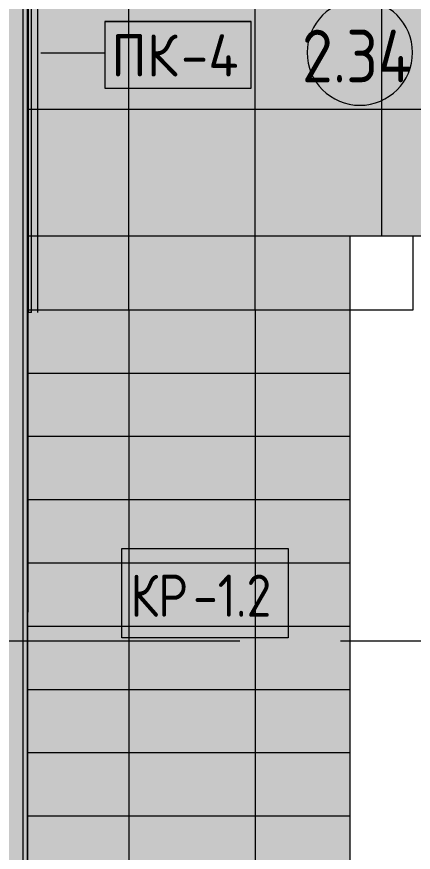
# Model space of a CAD drawing. Header units: millimetres. Extents: x 315 to 209858, y -8553 to 29000.
# Drawn here: x 42181 to 44063, y 2597 to 6560 of the extents above; entities that cross this region are included whole.
import ezdxf

# ---------------------------------------------------------------- set-up
doc = ezdxf.new("R2010")
doc.units = ezdxf.units.MM
doc.linetypes.add('Осевая', pattern=[3175, 635, -476.25, 1587.5, -476.25])
for name, color, linetype, lineweight in [('A-AREA-IDEN', 7, 'Continuous', 9), ('A-DETL', 7, 'Continuous', 9), ('A-GENM-IDEN', 7, 'Continuous', 9), ('A-WALL', 7, 'Continuous', 9), ('I-WALL', 7, 'Continuous', 9), ('S-STRS', 7, 'Continuous', 13), ('S-STRS-1', 7, 'Continuous', 9), ('Оси-2', 7, 'Осевая', 9)]:
    doc.layers.add(name, color=color, linetype=linetype, lineweight=lineweight)
for name, color, linetype, lineweight, true_color in [('A-DETL-GENF-3', 7, 'Continuous', 9, 0x383838), ('A-FLOR-1', 7, 'Continuous', 9, 0x787878), ('A-GENM-4', 7, 'Continuous', 9, 0xff80c0), ('A-WALL-1', 9, 'Continuous', 9, 0x808080), ('A-WALL-FNSH-1', 9, 'Continuous', 9, 0x808080), ('G-ANNO-TEXT-2', 7, 'Continuous', 9, 0x3c3c3c), ('I-WALL-2', 9, 'Continuous', 9, 0x808080)]:
    doc.layers.add(name, color=color, linetype=linetype, lineweight=lineweight, true_color=true_color)
doc.styles.add('GOST Common_3', font='GOST_Common.ttf', dxfattribs={"width": 0.9, "height": 250})
doc.styles.add('GOST Common_4', font='GOST_Common.ttf', dxfattribs={"height": 200})
doc.styles.add('GOST Common_5', font='GOST_Common.ttf', dxfattribs={"width": 0.9, "height": 200})

# ---------------------------------------------------------------- blocks, each defined once
blk = doc.blocks.new('Плинтус - Плинтус_для ЛК-32859052-План устройствa полов 2 этажа в осях 12-23')
at = {"layer": 'A-GENM-4'}
blk.add_hatch(color=256, dxfattribs=at).paths.add_polyline_path([(0, -15), (2500.9, -15), (2500.9, 0), (0, 0)])
for p, q in [((0, 0), (12.8, 0)), ((0, -15), (0, 0)), ((0, -15), (12.8, -15)), ((12.8, -15), (2500.9, -15)), ((13.6, 0), (2500.9, 0)), ((2500.9, 0), (2500.9, -15)), ((0, -45), (12.8, -45)), ((12.8, -45), (2500.9, -45))]:
    blk.add_line(p, q, dxfattribs=at)
blk = doc.blocks.new('Марка_Помещения - Номер-25198446-План устройствa полов 2 этажа в осях 12-23')
at = {"layer": 'A-AREA-IDEN'}
for start, end in [(360, 180), (180, 360)]:
    blk.add_arc((0, 0), 2.5, start, end, dxfattribs=at)
blk = doc.blocks.new('Mark Reiling - Mark Reiling-26174330-План устройствa полов 2 этажа в осях 12-23')
at = {"layer": 'A-GENM-IDEN'}
for p, q in [((-3.47, 1.49), (-3.47, -1.663)), ((-3.47, 1.49), (3.47, 1.49)), ((3.47, 1.49), (-3.47, 1.49)), ((-3.47, 1.49), (-3.47, -1.663)), ((3.47, -1.663), (3.47, 1.49)), ((3.47, -1.663), (3.47, 1.49)), ((-3.47, -1.663), (3.47, -1.663)), ((-3.47, -1.663), (3.47, -1.663))]:
    blk.add_line(p, q, dxfattribs=at)

msp = doc.modelspace()

# ---------------------------------------------------------------- hatches: boundary and pattern name
at = {"layer": 'A-DETL-GENF-3'}
h = msp.add_hatch(dxfattribs=at)
h.set_pattern_fill('FP_84', color=256, style=0, pattern_type=2)
h.set_pattern_definition([(0, (-29887.15, -480), (0, 600), []), (90, (-29887.15, -480), (-600, 4e-14), [])])
h.paths.add_polyline_path([(43544.4, 5169.7), (43762.8, 5169.7), (43762.8, 5520), (44712.8, 5520), (44848.1, 5556.2), (44848.1, 5520), (45377.6, 5520), (45377.6, 5556.2), (45512.8, 5520), (45592.8, 5520), (45592.8, 7660), (42232.8, 7660), (42232.8, 5169.7)])
h.paths.add_polyline_path([(45076.6, 5784.8), (45112.8, 5920), (45149.1, 5784.8)])
at = {"layer": 'I-WALL'}
h = msp.add_hatch(dxfattribs=at)
h.set_pattern_fill('FP_17', color=256, style=0, pattern_type=2)
h.set_pattern_definition([(45, (-29867.154, 0), (-57.02463, 57.02463), []), (45, (-29810.13, 0), (-57.02463, 57.02463), [100.806, -20.161, 3.353, -16.808])])
h.paths.add_polyline_path([(42212.8, 120), (42212.8, 7900), (41992.8, 7900), (41992.8, 120), (42081.1, 120)])
at = {"layer": 'I-WALL-2'}
h = msp.add_hatch(dxfattribs=at)
h.set_pattern_fill('FP_58', color=256, style=0, pattern_type=2)
h.set_pattern_definition([(0, (-29867.154, 0), (121.92, 30.48), [10.058, -81.382, 10.058, -81.382, -487.68]), (0, (-29867.154, 0), (121.92, 30.48), [-182.88, 10.058, -172.822, 10.058, -81.382, -213.36]), (0, (-29867.154, 0), (121.92, 30.48), [-457.2, 10.058, -50.902, 10.058, -142.342]), (120, (-29821.434, 15.24), (-87.356454, 90.345817), [10.058, -81.382, 10.058, -81.382, -487.68]), (120, (-29821.434, 15.24), (-87.356454, 90.345817), [-182.88, 10.058, -172.822, 10.058, -81.382, -213.36]), (120, (-29821.434, 15.24), (-87.356454, 90.345817), [-457.2, 10.058, -50.902, 10.058, -142.342]), (240, (-29806.194, 76.2), (-34.563546, -120.825817), [10.058, -81.382, 10.058, -81.382, -487.68]), (240, (-29806.194, 76.2), (-34.563546, -120.825817), [-182.88, 10.058, -172.822, 10.058, -81.382, -213.36]), (240, (-29806.194, 76.2), (-34.563546, -120.825817), [-457.2, 10.058, -50.902, 10.058, -142.342])])
h.paths.add_polyline_path([(42232.8, 120), (42232.8, 7680), (42212.8, 7680), (42212.8, 120)])
at = {"layer": 'S-STRS'}
h = msp.add_hatch(color=256, dxfattribs=at)
h.paths.add_polyline_path([(43762.8, 5169.7), (43762.8, 5520), (44712.8, 5520), (44848.1, 5556.2), (44848.1, 5520), (45377.6, 5520), (45377.6, 5556.2), (45512.8, 5520), (45592.8, 5520), (45592.8, 7645.1), (45589.6, 7645.1), (45589.6, 5534), (45574.6, 5534), (45574.6, 7645.1), (43867.3, 7645.1), (43867.3, 7210.5), (43787.8, 7213.7), (43712.3, 7229.1), (43646.7, 7252.9), (43580.7, 7289.4), (43521.2, 7335.9), (43469.7, 7391.2), (43427.5, 7453.8), (43397.3, 7352.9), (43356.5, 7255.9), (43305.7, 7163.6), (43245.4, 7077.3), (43176.4, 6997.8), (43099.3, 6926), (43015.1, 6862.8), (42924.6, 6808.9), (42829, 6764.8), (42729.2, 6731), (42626.5, 6708), (42521.9, 6696), (42416.6, 6695.1), (42416.6, 7660), (42232.8, 7659), (42232.8, 5169.7), (42236.6, 5170.6), (42236.6, 7657.8), (42414, 7657.8), (42414, 7642.8), (42251.6, 7642.8), (42251.6, 5169.7), (43544.4, 5169.7)])
h.paths.add_polyline_path([(45149.1, 5784.8), (45076.6, 5784.8), (45112.8, 5920)])
h.paths.add_polyline_path([(42537.8, 6788.7), (42611.6, 6796.8), (42714.8, 6820.5), (42814.6, 6856.2), (42909.5, 6903.2), (42998.2, 6961), (43079.6, 7028.7), (43152.5, 7105.5), (43215.9, 7190.3), (43269.3, 7282.6), (43311, 7379.2), (43341.4, 7480.6), (43359.8, 7584.9), (43364.6, 7670), (42537.8, 7670), (42537.8, 6796.8)])
h.paths.add_polyline_path([(43737.8, 7317.4), (43737.8, 7670), (43457.2, 7670), (43461.4, 7622.9), (43479, 7557.2), (43507.7, 7495.6), (43546.8, 7439.9), (43594.9, 7391.9), (43650.6, 7352.9), (43717.7, 7322.8)])
for points in [[(42236.6, 4869.7), (43762.8, 4869.7), (43762.8, 5169.7), (42251.6, 5169.7), (42251.6, 5156.9), (42236.6, 5156.9), (42236.6, 5169.7), (42232.8, 5169.7), (42232.8, 4869.7)], [(43762.8, 4569.7), (43762.8, 4869.7), (42232.8, 4869.7), (42232.8, 4569.7), (43544.4, 4569.7)], [(43762.8, 4269.7), (43762.8, 4569.7), (42232.8, 4569.7), (42232.8, 4269.7), (43544.4, 4269.7)], [(43762.8, 3969.7), (43762.8, 4269.7), (42232.8, 4269.7), (42232.8, 3969.7), (43544.4, 3969.7)], [(43544.4, 3669.7), (43762.8, 3669.7), (43762.8, 3969.7), (42232.8, 3969.7), (42232.8, 3669.7)], [(43762.8, 3369.7), (43762.8, 3669.7), (42232.8, 3669.7), (42232.8, 3369.7), (43544.4, 3369.7)], [(43762.8, 3069.7), (43762.8, 3369.7), (42232.8, 3369.7), (42232.8, 3069.7), (43544.4, 3069.7)], [(43762.8, 2769.7), (43762.8, 3069.7), (42232.8, 3069.7), (42232.8, 2769.7), (43544.4, 2769.7)], [(43762.8, 2469.7), (43762.8, 2769.7), (42232.8, 2769.7), (42232.8, 2469.7), (43544.4, 2469.7)]]:
    msp.add_hatch(color=256, dxfattribs=at).paths.add_polyline_path(points)

# ---------------------------------------------------------------- linework, layer by layer
at = {"layer": 'A-DETL'}
for p, q in [((42232.8, 7660), (42232.8, 5169.7)), ((43762.8, 5169.7), (43762.8, 5520)), ((43762.8, 5520), (44712.8, 5520)), ((42232.8, 5169.7), (43762.8, 5169.7)), ((42712.8, 5170), (42712.8, 1770)), ((43312.8, 5170), (43312.8, 1670))]:
    msp.add_line(p, q, dxfattribs=at)
at = {"layer": 'A-FLOR-1'}
for p, q in [((44062.8, 5170), (44062.8, 5520)), ((43762.8, 5170), (44062.8, 5170))]:
    msp.add_line(p, q, dxfattribs=at)
at = {"layer": 'A-GENM-IDEN'}
msp.add_line((42296.5, 6388.6), (42599.7, 6388.6), dxfattribs=at)
at = {"layer": 'A-WALL'}
msp.add_line((42212.8, 120), (42212.8, 7680), dxfattribs=at)
at = {"layer": 'A-WALL-1'}
msp.add_line((42232.8, 120), (42232.8, 7680), dxfattribs=at)
at = {"layer": 'A-WALL-FNSH-1'}
msp.add_line((42233.8, 139), (42233.8, 7658.6), dxfattribs=at)
at = {"layer": 'G-ANNO-TEXT-2', "flags": 128}
msp.add_lwpolyline([(42680.7, 4038.3), (43469, 4038.3), (43469, 3614.3), (42680.7, 3614.3)], close=True, dxfattribs=at)
at = {"layer": 'I-WALL'}
for p, q in [((42233.2, 3735.6), (42233.2, 7659)), ((42234.2, 7658), (42234.2, 5170)), ((42234.2, 5693), (42232.8, 5693)), ((42234.2, 5169.7), (42234.2, 3735.6))]:
    msp.add_line(p, q, dxfattribs=at)
at = {"layer": 'S-STRS-1'}
for p, q in [((43762.8, 5520), (44512.8, 5520)), ((43762.8, 5169.7), (43762.8, 5520)), ((42232.8, 5169.7), (42236.6, 5169.7)), ((42232.8, 5169.7), (42236.6, 5169.7)), ((42251.6, 5169.7), (43762.8, 5169.7)), ((42251.6, 5169.7), (43762.8, 5169.7)), ((43762.8, 4869.7), (43762.8, 5169.7)), ((42232.8, 4869.7), (43762.8, 4869.7)), ((42232.8, 4869.7), (43762.8, 4869.7)), ((43762.8, 4569.7), (43762.8, 4869.7)), ((42232.8, 4569.7), (43762.8, 4569.7)), ((42232.8, 4569.7), (43762.8, 4569.7)), ((43762.8, 4269.7), (43762.8, 4569.7)), ((42232.8, 4269.7), (43762.8, 4269.7)), ((42232.8, 4269.7), (43762.8, 4269.7)), ((43762.8, 3969.7), (43762.8, 4269.7)), ((42232.8, 3969.7), (43762.8, 3969.7)), ((42232.8, 3969.7), (43762.8, 3969.7)), ((43762.8, 3669.7), (43762.8, 3969.7)), ((42232.8, 3669.7), (43762.8, 3669.7)), ((42232.8, 3669.7), (43762.8, 3669.7)), ((43762.8, 3369.7), (43762.8, 3669.7)), ((42232.8, 3369.7), (43762.8, 3369.7)), ((42232.8, 3369.7), (43762.8, 3369.7)), ((43762.8, 3069.7), (43762.8, 3369.7)), ((42232.8, 3069.7), (43762.8, 3069.7)), ((42232.8, 3069.7), (43762.8, 3069.7)), ((43762.8, 2769.7), (43762.8, 3069.7)), ((42232.8, 2769.7), (43762.8, 2769.7)), ((42232.8, 2769.7), (43762.8, 2769.7)), ((43762.8, 2469.7), (43762.8, 2769.7))]:
    msp.add_line(p, q, dxfattribs=at)
at = {"layer": 'Оси-2'}
msp.add_line((8791.8, 3600), (52332.8, 3600), dxfattribs=at)

# ---------------------------------------------------------------- block references
at = {"layer": 'A-AREA-IDEN', "xscale": 99.99999999999993, "yscale": 99.99999999999993, "zscale": 99.99999999999993}
msp.add_blockref('Марка_Помещения - Номер-25198446-План устройствa полов 2 этажа в осях 12-23', (43809.3, 6389.5), dxfattribs=at)
at = {"layer": 'A-GENM-4', "rotation": 90}
msp.add_blockref('Плинтус - Плинтус_для ЛК-32859052-План устройствa полов 2 этажа в осях 12-23', (42236.6, 5156.9), dxfattribs=at)
at = {"layer": 'A-GENM-IDEN', "xscale": 99.99999999999993, "yscale": 99.99999999999993, "zscale": 99.99999999999993}
msp.add_blockref('Mark Reiling - Mark Reiling-26174330-План устройствa полов 2 этажа в осях 12-23', (42946.7, 6387.1), dxfattribs=at)

# ---------------------------------------------------------------- texts
at = {"layer": 'A-AREA-IDEN', "insert": (43534.6, 6498), "char_height": 250, "width": 685.443, "attachment_point": 1, "style": 'GOST Common_3'}
msp.add_mtext('2.34', dxfattribs=at)
at = {"layer": 'A-GENM-IDEN', "char_height": 200, "attachment_point": 1, "style": 'GOST Common_4'}
for s, insert, width in [('ПК', (42629.6, 6476.2), 400.844), ('-4', (42960.3, 6476.2), 376.793)]:
    msp.add_mtext(s, dxfattribs=dict(at, insert=insert, width=width))
at = {"layer": 'G-ANNO-TEXT-2', "char_height": 200, "attachment_point": 1, "style": 'GOST Common_5'}
for s, insert, width in [('КР', (42720.7, 3913.9), 360.759), ('-1.2', (43018.3, 3913.9), 490.633)]:
    msp.add_mtext(s, dxfattribs=dict(at, insert=insert, width=width))

doc.saveas('drawing.dxf')
